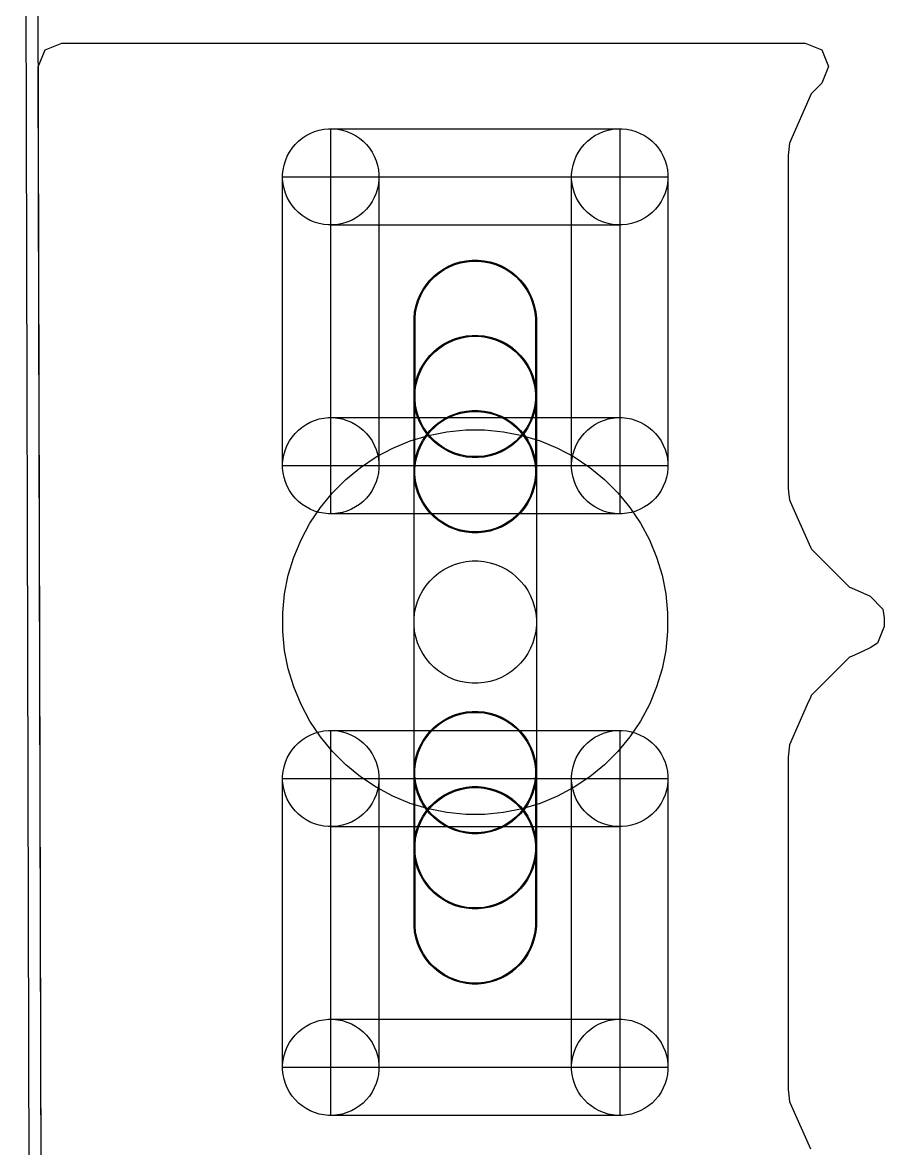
# Model space of a CAD drawing. Extents: x 124579 to 173950, y -108350 to -87650.
# Drawn here: x 131691 to 133481, y -98597 to -96258 of the extents above; entities that cross this region are included whole.
import ezdxf

# ---------------------------------------------------------------- set-up
doc = ezdxf.new("R2010")
doc.units = 0
doc.layers.add('L2D0_Cu1', color=1, linetype='CONTINUOUS')
doc.layers.add('L4D0_Cu2', color=2, linetype='CONTINUOUS')

msp = doc.modelspace()

# ---------------------------------------------------------------- linework, layer by layer
at = {"layer": 'L2D0_Cu1'}
msp.add_lwpolyline([(131733.791, -100193.148), (131723.872, -96349.626), (131738.134, -96314.941), (131772.872, -96300.5), (133315.912, -96300.5), (133350.56, -96314.852), (133364.912, -96349.5), (133350.59, -96384.118), (133328.859, -96405.887), (133283.594, -96508.273), (133280.6, -96533.954), (133280.6, -97223.246), (133280.77, -97224.671), (133280.77, -97224.678), (133281.848, -97233.733), (133283.718, -97249.446), (133285.208, -97252.801), (133285.209, -97252.804), (133327.324, -97347.618), (133329.161, -97351.753), (133332.362, -97354.948), (133332.363, -97354.95), (133351.438, -97373.991), (133408.387, -97430.841), (133412.527, -97432.671), (133412.528, -97432.672), (133451.312, -97449.818), (133477.199, -97476.954), (133480.5, -97494.634), (133480.5, -97512.583), (133466.148, -97547.231), (133451.392, -97557.363), (133435.402, -97564.466), (133412.082, -97574.824), (133412.081, -97574.825), (133407.947, -97576.661), (133404.752, -97579.862), (133404.75, -97579.863), (133376.493, -97608.17), (133328.859, -97655.887), (133327.029, -97660.025), (133327.029, -97660.026), (133320.552, -97674.676), (133283.594, -97758.273), (133280.6, -97783.954), (133280.6, -98473.246), (133280.77, -98474.671), (133280.77, -98474.678), (133282.132, -98486.122), (133283.718, -98499.446), (133285.208, -98502.801), (133285.209, -98502.804), (133327.324, -98597.618)], dxfattribs=at)
for points in [[(132326.193, -96678.48), (132316.427, -96677.518), (132306.802, -96675.603), (132297.411, -96672.754), (132288.344, -96668.999), (132279.69, -96664.373), (132271.53, -96658.921), (132263.944, -96652.695), (132257.005, -96645.756), (132250.779, -96638.17), (132245.327, -96630.01), (132240.701, -96621.356), (132236.946, -96612.289), (132234.097, -96602.898), (132232.182, -96593.273), (132231.22, -96583.507), (132231.22, -96573.693), (132232.182, -96563.927), (132234.097, -96554.302), (132236.946, -96544.911), (132240.701, -96535.844), (132245.327, -96527.19), (132250.779, -96519.03), (132257.005, -96511.444), (132263.944, -96504.505), (132271.53, -96498.279), (132279.69, -96492.827), (132288.344, -96488.201), (132297.411, -96484.446), (132306.802, -96481.597), (132316.427, -96479.682), (132326.193, -96478.72), (132336.007, -96478.72), (132345.773, -96479.682), (132355.398, -96481.597), (132364.789, -96484.446), (132373.856, -96488.201), (132382.51, -96492.827), (132390.67, -96498.279), (132398.256, -96504.505), (132405.195, -96511.444), (132411.421, -96519.03), (132416.873, -96527.19), (132421.499, -96535.844), (132425.254, -96544.911), (132428.103, -96554.302), (132430.018, -96563.927), (132430.98, -96573.693), (132430.98, -96583.507), (132430.018, -96593.273), (132428.103, -96602.898), (132425.254, -96612.289), (132421.499, -96621.356), (132416.873, -96630.01), (132411.421, -96638.17), (132405.195, -96645.756), (132398.256, -96652.695), (132390.67, -96658.921), (132382.51, -96664.373), (132373.856, -96668.999), (132364.789, -96672.754), (132355.398, -96675.603), (132345.773, -96677.518), (132336.007, -96678.48)], [(132331.1, -96678.6), (132331.1, -96478.6), (132931.1, -96478.6), (132931.1, -96678.6)], [(132926.193, -96678.48), (132916.427, -96677.518), (132906.802, -96675.603), (132897.411, -96672.754), (132888.344, -96668.999), (132879.69, -96664.373), (132871.53, -96658.921), (132863.944, -96652.695), (132857.005, -96645.756), (132850.779, -96638.17), (132845.327, -96630.01), (132840.701, -96621.356), (132836.946, -96612.289), (132834.097, -96602.898), (132832.182, -96593.273), (132831.22, -96583.507), (132831.22, -96573.693), (132832.182, -96563.927), (132834.097, -96554.302), (132836.946, -96544.911), (132840.701, -96535.844), (132845.327, -96527.19), (132850.779, -96519.03), (132857.005, -96511.444), (132863.944, -96504.505), (132871.53, -96498.279), (132879.69, -96492.827), (132888.344, -96488.201), (132897.411, -96484.446), (132906.802, -96481.597), (132916.427, -96479.682), (132926.193, -96478.72), (132936.007, -96478.72), (132945.773, -96479.682), (132955.398, -96481.597), (132964.789, -96484.446), (132973.856, -96488.201), (132982.51, -96492.827), (132990.67, -96498.279), (132998.256, -96504.505), (133005.195, -96511.444), (133011.421, -96519.03), (133016.873, -96527.19), (133021.499, -96535.844), (133025.254, -96544.911), (133028.103, -96554.302), (133030.018, -96563.927), (133030.98, -96573.693), (133030.98, -96583.507), (133030.018, -96593.273), (133028.103, -96602.898), (133025.254, -96612.289), (133021.499, -96621.356), (133016.873, -96630.01), (133011.421, -96638.17), (133005.195, -96645.756), (132998.256, -96652.695), (132990.67, -96658.921), (132982.51, -96664.373), (132973.856, -96668.999), (132964.789, -96672.754), (132955.398, -96675.603), (132945.773, -96677.518), (132936.007, -96678.48)], [(132231.1, -97178.6), (132231.1, -96578.6), (132431.1, -96578.6), (132431.1, -97178.6)], [(132331.1, -97178.6), (132331.1, -96578.6), (132931.1, -96578.6), (132931.1, -97178.6)], [(132831.1, -97178.6), (132831.1, -96578.6), (133031.1, -96578.6), (133031.1, -97178.6)], [(132624.761, -97161.8), (132612.343, -97160.577), (132600.104, -97158.143), (132588.163, -97154.52), (132576.635, -97149.745), (132565.63, -97143.863), (132555.255, -97136.93), (132545.609, -97129.014), (132536.786, -97120.191), (132528.87, -97110.545), (132521.937, -97100.17), (132516.055, -97089.165), (132511.28, -97077.637), (132507.657, -97065.696), (132505.223, -97053.457), (132504, -97041.039), (132504, -96872.361), (132505.223, -96859.943), (132507.657, -96847.704), (132511.28, -96835.763), (132516.055, -96824.235), (132521.937, -96813.23), (132528.87, -96802.855), (132536.786, -96793.209), (132545.609, -96784.386), (132555.255, -96776.47), (132565.63, -96769.537), (132576.635, -96763.655), (132588.163, -96758.88), (132600.104, -96755.257), (132612.343, -96752.823), (132624.761, -96751.6), (132637.239, -96751.6), (132649.657, -96752.823), (132661.896, -96755.257), (132673.837, -96758.88), (132685.365, -96763.655), (132696.37, -96769.537), (132706.745, -96776.47), (132716.391, -96784.386), (132725.214, -96793.209), (132733.13, -96802.855), (132740.063, -96813.23), (132745.945, -96824.235), (132750.72, -96835.763), (132754.343, -96847.704), (132756.777, -96859.943), (132758, -96872.361), (132758, -97041.039), (132756.777, -97053.457), (132754.343, -97065.696), (132750.72, -97077.637), (132745.945, -97089.165), (132740.063, -97100.17), (132733.13, -97110.545), (132725.214, -97120.191), (132716.391, -97129.014), (132706.745, -97136.93), (132696.37, -97143.863), (132685.365, -97149.745), (132673.837, -97154.52), (132661.896, -97158.143), (132649.657, -97160.577), (132637.239, -97161.8)], [(132624.859, -97159.8), (132612.637, -97158.596), (132600.591, -97156.2), (132588.838, -97152.635), (132577.491, -97147.935), (132566.66, -97142.145), (132556.448, -97135.322), (132546.954, -97127.531), (132538.269, -97118.846), (132530.478, -97109.352), (132523.655, -97099.14), (132517.865, -97088.309), (132513.165, -97076.962), (132509.6, -97065.209), (132507.204, -97053.163), (132506, -97040.941), (132506, -96872.459), (132507.204, -96860.237), (132509.6, -96848.191), (132513.165, -96836.438), (132517.865, -96825.091), (132523.655, -96814.26), (132530.478, -96804.048), (132538.269, -96794.554), (132546.954, -96785.869), (132556.448, -96778.078), (132566.66, -96771.255), (132577.491, -96765.465), (132588.838, -96760.765), (132600.591, -96757.2), (132612.637, -96754.804), (132624.859, -96753.6), (132637.141, -96753.6), (132649.363, -96754.804), (132661.409, -96757.2), (132673.162, -96760.765), (132684.509, -96765.465), (132695.34, -96771.255), (132705.552, -96778.078), (132715.046, -96785.869), (132723.731, -96794.554), (132731.522, -96804.048), (132738.345, -96814.26), (132744.135, -96825.091), (132748.835, -96836.438), (132752.4, -96848.191), (132754.796, -96860.237), (132756, -96872.459), (132756, -97040.941), (132754.796, -97053.163), (132752.4, -97065.209), (132748.835, -97076.962), (132744.135, -97088.309), (132738.345, -97099.14), (132731.522, -97109.352), (132723.731, -97118.846), (132715.046, -97127.531), (132705.552, -97135.322), (132695.34, -97142.145), (132684.509, -97147.935), (132673.162, -97152.635), (132661.409, -97156.2), (132649.363, -97158.596), (132637.141, -97159.8)], [(132624.959, -97159.7), (132612.737, -97158.496), (132600.691, -97156.1), (132588.938, -97152.535), (132577.591, -97147.835), (132566.76, -97142.045), (132556.548, -97135.222), (132547.054, -97127.431), (132538.369, -97118.746), (132530.578, -97109.252), (132523.755, -97099.04), (132517.965, -97088.209), (132513.265, -97076.862), (132509.7, -97065.109), (132507.304, -97053.063), (132506.1, -97040.841), (132506.1, -96872.459), (132507.304, -96860.237), (132509.7, -96848.191), (132513.265, -96836.438), (132517.965, -96825.091), (132523.755, -96814.26), (132530.578, -96804.048), (132538.369, -96794.554), (132547.054, -96785.869), (132556.548, -96778.078), (132566.76, -96771.255), (132577.591, -96765.465), (132588.938, -96760.765), (132600.691, -96757.2), (132612.737, -96754.804), (132624.959, -96753.6), (132637.241, -96753.6), (132649.463, -96754.804), (132661.509, -96757.2), (132673.262, -96760.765), (132684.609, -96765.465), (132695.44, -96771.255), (132705.652, -96778.078), (132715.146, -96785.869), (132723.831, -96794.554), (132731.622, -96804.048), (132738.445, -96814.26), (132744.235, -96825.091), (132748.935, -96836.438), (132752.5, -96848.191), (132754.896, -96860.237), (132756.1, -96872.459), (132756.1, -97040.841), (132754.896, -97053.063), (132752.5, -97065.109), (132748.935, -97076.862), (132744.235, -97088.209), (132738.445, -97099.04), (132731.622, -97109.252), (132723.831, -97118.746), (132715.146, -97127.431), (132705.652, -97135.222), (132695.44, -97142.045), (132684.609, -97147.835), (132673.262, -97152.535), (132661.509, -97156.1), (132649.463, -97158.496), (132637.241, -97159.7)], [(132624.761, -97318), (132612.343, -97316.777), (132600.104, -97314.343), (132588.163, -97310.72), (132576.635, -97305.945), (132565.63, -97300.063), (132555.255, -97293.13), (132545.609, -97285.214), (132536.786, -97276.391), (132528.87, -97266.745), (132521.937, -97256.37), (132516.055, -97245.365), (132511.28, -97233.837), (132507.657, -97221.896), (132505.223, -97209.657), (132504, -97197.239), (132504, -97028.561), (132505.223, -97016.143), (132507.657, -97003.904), (132511.28, -96991.963), (132516.055, -96980.435), (132521.937, -96969.43), (132528.87, -96959.055), (132536.786, -96949.409), (132545.609, -96940.586), (132555.255, -96932.67), (132565.63, -96925.737), (132576.635, -96919.855), (132588.163, -96915.08), (132600.104, -96911.457), (132612.343, -96909.023), (132624.761, -96907.8), (132637.239, -96907.8), (132649.657, -96909.023), (132661.896, -96911.457), (132673.837, -96915.08), (132685.365, -96919.855), (132696.37, -96925.737), (132706.745, -96932.67), (132716.391, -96940.586), (132725.214, -96949.409), (132733.13, -96959.055), (132740.063, -96969.43), (132745.945, -96980.435), (132750.72, -96991.963), (132754.343, -97003.904), (132756.777, -97016.143), (132758, -97028.561), (132758, -97197.239), (132756.777, -97209.657), (132754.343, -97221.896), (132750.72, -97233.837), (132745.945, -97245.365), (132740.063, -97256.37), (132733.13, -97266.745), (132725.214, -97276.391), (132716.391, -97285.214), (132706.745, -97293.13), (132696.37, -97300.063), (132685.365, -97305.945), (132673.837, -97310.72), (132661.896, -97314.343), (132649.657, -97316.777), (132637.239, -97318)], [(132624.859, -97159.8), (132612.637, -97158.596), (132600.591, -97156.2), (132588.838, -97152.635), (132577.491, -97147.935), (132566.66, -97142.145), (132556.448, -97135.322), (132546.954, -97127.531), (132538.269, -97118.846), (132530.478, -97109.352), (132523.655, -97099.14), (132517.865, -97088.309), (132513.165, -97076.962), (132509.6, -97065.209), (132507.204, -97053.163), (132506, -97040.941), (132506, -97028.659), (132507.204, -97016.437), (132509.6, -97004.391), (132513.165, -96992.638), (132517.865, -96981.291), (132523.655, -96970.46), (132530.478, -96960.248), (132538.269, -96950.754), (132547.054, -96941.969), (132556.548, -96934.178), (132566.76, -96927.355), (132577.591, -96921.565), (132588.938, -96916.865), (132600.691, -96913.3), (132612.737, -96910.904), (132624.959, -96909.7), (132637.241, -96909.7), (132649.463, -96910.904), (132661.509, -96913.3), (132673.262, -96916.865), (132684.609, -96921.565), (132695.44, -96927.355), (132705.652, -96934.178), (132715.146, -96941.969), (132723.831, -96950.654), (132731.622, -96960.148), (132738.445, -96970.36), (132744.235, -96981.191), (132748.935, -96992.538), (132752.5, -97004.291), (132754.896, -97016.337), (132756.1, -97028.559), (132756.1, -97040.841), (132754.896, -97053.063), (132752.5, -97065.109), (132748.935, -97076.862), (132744.235, -97088.209), (132738.445, -97099.04), (132731.622, -97109.252), (132723.831, -97118.746), (132715.046, -97127.531), (132705.552, -97135.322), (132695.34, -97142.145), (132684.509, -97147.935), (132673.162, -97152.635), (132661.409, -97156.2), (132649.363, -97158.596), (132637.141, -97159.8)], [(132624.859, -97316), (132612.637, -97314.796), (132600.591, -97312.4), (132588.838, -97308.835), (132577.491, -97304.135), (132566.66, -97298.345), (132556.448, -97291.522), (132546.954, -97283.731), (132538.269, -97275.046), (132530.478, -97265.552), (132523.655, -97255.34), (132517.865, -97244.509), (132513.165, -97233.162), (132509.6, -97221.409), (132507.204, -97209.363), (132506, -97197.141), (132506, -97028.659), (132507.204, -97016.437), (132509.6, -97004.391), (132513.165, -96992.638), (132517.865, -96981.291), (132523.655, -96970.46), (132530.478, -96960.248), (132538.269, -96950.754), (132546.954, -96942.069), (132556.448, -96934.278), (132566.66, -96927.455), (132577.491, -96921.665), (132588.838, -96916.965), (132600.591, -96913.4), (132612.637, -96911.004), (132624.859, -96909.8), (132637.141, -96909.8), (132649.363, -96911.004), (132661.409, -96913.4), (132673.162, -96916.965), (132684.509, -96921.665), (132695.34, -96927.455), (132705.552, -96934.278), (132715.046, -96942.069), (132723.731, -96950.754), (132731.522, -96960.248), (132738.345, -96970.46), (132744.135, -96981.291), (132748.835, -96992.638), (132752.4, -97004.391), (132754.796, -97016.437), (132756, -97028.659), (132756, -97197.141), (132754.796, -97209.363), (132752.4, -97221.409), (132748.835, -97233.162), (132744.135, -97244.509), (132738.345, -97255.34), (132731.522, -97265.552), (132723.731, -97275.046), (132715.046, -97283.731), (132705.552, -97291.522), (132695.34, -97298.345), (132684.509, -97304.135), (132673.162, -97308.835), (132661.409, -97312.4), (132649.363, -97314.796), (132637.141, -97316)], [(132326.193, -97278.48), (132316.427, -97277.518), (132306.802, -97275.603), (132297.411, -97272.754), (132288.344, -97268.999), (132279.69, -97264.373), (132271.53, -97258.921), (132263.944, -97252.695), (132257.005, -97245.756), (132250.779, -97238.17), (132245.327, -97230.01), (132240.701, -97221.356), (132236.946, -97212.289), (132234.097, -97202.898), (132232.182, -97193.273), (132231.22, -97183.507), (132231.22, -97173.693), (132232.182, -97163.927), (132234.097, -97154.302), (132236.946, -97144.911), (132240.701, -97135.844), (132245.327, -97127.19), (132250.779, -97119.03), (132257.005, -97111.444), (132263.944, -97104.505), (132271.53, -97098.279), (132279.69, -97092.827), (132288.344, -97088.201), (132297.411, -97084.446), (132306.802, -97081.597), (132316.427, -97079.682), (132326.193, -97078.72), (132336.007, -97078.72), (132345.773, -97079.682), (132355.398, -97081.597), (132364.789, -97084.446), (132373.856, -97088.201), (132382.51, -97092.827), (132390.67, -97098.279), (132398.256, -97104.505), (132405.195, -97111.444), (132411.421, -97119.03), (132416.873, -97127.19), (132421.499, -97135.844), (132425.254, -97144.911), (132428.103, -97154.302), (132430.018, -97163.927), (132430.98, -97173.693), (132430.98, -97183.507), (132430.018, -97193.273), (132428.103, -97202.898), (132425.254, -97212.289), (132421.499, -97221.356), (132416.873, -97230.01), (132411.421, -97238.17), (132405.195, -97245.756), (132398.256, -97252.695), (132390.67, -97258.921), (132382.51, -97264.373), (132373.856, -97268.999), (132364.789, -97272.754), (132355.398, -97275.603), (132345.773, -97277.518), (132336.007, -97278.48)], [(132331.1, -97278.6), (132331.1, -97078.6), (132931.1, -97078.6), (132931.1, -97278.6)], [(132624.761, -97318.1), (132612.343, -97316.877), (132600.104, -97314.443), (132588.163, -97310.82), (132576.635, -97306.045), (132565.63, -97300.163), (132555.255, -97293.23), (132545.609, -97285.314), (132536.786, -97276.491), (132528.87, -97266.845), (132521.937, -97256.47), (132516.055, -97245.465), (132511.28, -97233.937), (132507.657, -97221.996), (132505.223, -97209.757), (132504, -97197.339), (132504, -97184.761), (132505.223, -97172.343), (132507.657, -97160.104), (132511.28, -97148.163), (132516.055, -97136.635), (132521.937, -97125.63), (132528.87, -97115.255), (132536.786, -97105.609), (132545.609, -97096.786), (132555.255, -97088.87), (132565.63, -97081.937), (132576.635, -97076.055), (132588.163, -97071.28), (132600.104, -97067.657), (132612.343, -97065.223), (132624.761, -97064), (132637.239, -97064), (132649.657, -97065.223), (132661.896, -97067.657), (132673.837, -97071.28), (132685.365, -97076.055), (132696.37, -97081.937), (132706.745, -97088.87), (132716.391, -97096.786), (132725.214, -97105.609), (132733.13, -97115.255), (132740.063, -97125.63), (132745.945, -97136.635), (132750.72, -97148.163), (132754.343, -97160.104), (132756.777, -97172.343), (132758, -97184.761), (132758, -97197.339), (132756.777, -97209.757), (132754.343, -97221.996), (132750.72, -97233.937), (132745.945, -97245.465), (132740.063, -97256.47), (132733.13, -97266.845), (132725.214, -97276.491), (132716.391, -97285.314), (132706.745, -97293.23), (132696.37, -97300.163), (132685.365, -97306.045), (132673.837, -97310.82), (132661.896, -97314.443), (132649.657, -97316.877), (132637.239, -97318.1)], [(132624.761, -97630.6), (132612.343, -97629.377), (132600.104, -97626.943), (132588.163, -97623.32), (132576.635, -97618.545), (132565.63, -97612.663), (132555.255, -97605.73), (132545.609, -97597.814), (132536.786, -97588.991), (132528.87, -97579.345), (132521.937, -97568.97), (132516.055, -97557.965), (132511.28, -97546.437), (132507.657, -97534.496), (132505.223, -97522.257), (132504, -97509.839), (132504, -97184.861), (132505.223, -97172.443), (132507.657, -97160.204), (132511.28, -97148.263), (132516.055, -97136.735), (132521.937, -97125.73), (132528.87, -97115.355), (132536.786, -97105.709), (132545.609, -97096.886), (132555.255, -97088.97), (132565.63, -97082.037), (132576.635, -97076.155), (132588.163, -97071.38), (132600.104, -97067.757), (132612.343, -97065.323), (132624.761, -97064.1), (132637.239, -97064.1), (132649.657, -97065.323), (132661.896, -97067.757), (132673.837, -97071.38), (132685.365, -97076.155), (132696.37, -97082.037), (132706.745, -97088.97), (132716.391, -97096.886), (132725.214, -97105.709), (132733.13, -97115.355), (132740.063, -97125.73), (132745.945, -97136.735), (132750.72, -97148.263), (132754.343, -97160.204), (132756.777, -97172.443), (132758, -97184.861), (132758, -97509.839), (132756.777, -97522.257), (132754.343, -97534.496), (132750.72, -97546.437), (132745.945, -97557.965), (132740.063, -97568.97), (132733.13, -97579.345), (132725.214, -97588.991), (132716.391, -97597.814), (132706.745, -97605.73), (132696.37, -97612.663), (132685.365, -97618.545), (132673.837, -97623.32), (132661.896, -97626.943), (132649.657, -97629.377), (132637.239, -97630.6)], [(132624.859, -97316.1), (132612.637, -97314.896), (132600.591, -97312.5), (132588.838, -97308.935), (132577.491, -97304.235), (132566.66, -97298.445), (132556.448, -97291.622), (132546.954, -97283.831), (132538.269, -97275.146), (132530.478, -97265.652), (132523.655, -97255.44), (132517.865, -97244.609), (132513.165, -97233.262), (132509.6, -97221.509), (132507.204, -97209.463), (132506, -97197.241), (132506, -97184.859), (132507.204, -97172.637), (132509.6, -97160.591), (132513.165, -97148.838), (132517.865, -97137.491), (132523.655, -97126.66), (132530.478, -97116.448), (132538.269, -97106.954), (132546.954, -97098.269), (132556.448, -97090.478), (132566.66, -97083.655), (132577.491, -97077.865), (132588.838, -97073.165), (132600.591, -97069.6), (132612.637, -97067.204), (132624.859, -97066), (132637.141, -97066), (132649.363, -97067.204), (132661.409, -97069.6), (132673.162, -97073.165), (132684.509, -97077.865), (132695.34, -97083.655), (132705.552, -97090.478), (132715.046, -97098.269), (132723.731, -97106.954), (132731.522, -97116.448), (132738.345, -97126.66), (132744.135, -97137.491), (132748.835, -97148.838), (132752.4, -97160.591), (132754.796, -97172.637), (132756, -97184.859), (132756, -97197.241), (132754.796, -97209.463), (132752.4, -97221.509), (132748.835, -97233.262), (132744.135, -97244.609), (132738.345, -97255.44), (132731.522, -97265.652), (132723.731, -97275.146), (132715.046, -97283.831), (132705.552, -97291.622), (132695.34, -97298.445), (132684.509, -97304.235), (132673.162, -97308.935), (132661.409, -97312.5), (132649.363, -97314.896), (132637.141, -97316.1)], [(132926.193, -97278.48), (132916.427, -97277.518), (132906.802, -97275.603), (132897.411, -97272.754), (132888.344, -97268.999), (132879.69, -97264.373), (132871.53, -97258.921), (132863.944, -97252.695), (132857.005, -97245.756), (132850.779, -97238.17), (132845.327, -97230.01), (132840.701, -97221.356), (132836.946, -97212.289), (132834.097, -97202.898), (132832.182, -97193.273), (132831.22, -97183.507), (132831.22, -97173.693), (132832.182, -97163.927), (132834.097, -97154.302), (132836.946, -97144.911), (132840.701, -97135.844), (132845.327, -97127.19), (132850.779, -97119.03), (132857.005, -97111.444), (132863.944, -97104.505), (132871.53, -97098.279), (132879.69, -97092.827), (132888.344, -97088.201), (132897.411, -97084.446), (132906.802, -97081.597), (132916.427, -97079.682), (132926.193, -97078.72), (132936.007, -97078.72), (132945.773, -97079.682), (132955.398, -97081.597), (132964.789, -97084.446), (132973.856, -97088.201), (132982.51, -97092.827), (132990.67, -97098.279), (132998.256, -97104.505), (133005.195, -97111.444), (133011.421, -97119.03), (133016.873, -97127.19), (133021.499, -97135.844), (133025.254, -97144.911), (133028.103, -97154.302), (133030.018, -97163.927), (133030.98, -97173.693), (133030.98, -97183.507), (133030.018, -97193.273), (133028.103, -97202.898), (133025.254, -97212.289), (133021.499, -97221.356), (133016.873, -97230.01), (133011.421, -97238.17), (133005.195, -97245.756), (132998.256, -97252.695), (132990.67, -97258.921), (132982.51, -97264.373), (132973.856, -97268.999), (132964.789, -97272.754), (132955.398, -97275.603), (132945.773, -97277.518), (132936.007, -97278.48)], [(132611.373, -97903.118), (132572.308, -97899.271), (132533.808, -97891.613), (132496.244, -97880.218), (132459.978, -97865.196), (132425.359, -97846.691), (132392.72, -97824.883), (132362.376, -97799.98), (132334.62, -97772.224), (132309.717, -97741.88), (132287.909, -97709.241), (132269.404, -97674.622), (132254.382, -97638.356), (132242.987, -97600.792), (132235.329, -97562.292), (132231.482, -97523.227), (132231.482, -97483.973), (132235.329, -97444.908), (132242.987, -97406.408), (132254.382, -97368.844), (132269.404, -97332.578), (132287.909, -97297.959), (132309.717, -97265.32), (132334.62, -97234.976), (132362.376, -97207.22), (132392.72, -97182.317), (132425.359, -97160.509), (132459.978, -97142.004), (132496.244, -97126.982), (132533.808, -97115.587), (132572.308, -97107.929), (132611.373, -97104.082), (132650.627, -97104.082), (132689.692, -97107.929), (132728.192, -97115.587), (132765.756, -97126.982), (132802.022, -97142.004), (132836.641, -97160.509), (132869.28, -97182.317), (132899.624, -97207.22), (132927.38, -97234.976), (132952.283, -97265.32), (132974.091, -97297.959), (132992.596, -97332.578), (133007.618, -97368.844), (133019.013, -97406.408), (133026.671, -97444.908), (133030.518, -97483.973), (133030.518, -97523.227), (133026.671, -97562.292), (133019.013, -97600.792), (133007.618, -97638.356), (132992.596, -97674.622), (132974.091, -97709.241), (132952.283, -97741.88), (132927.38, -97772.224), (132899.624, -97799.98), (132869.28, -97824.883), (132836.641, -97846.691), (132802.022, -97865.196), (132765.756, -97880.218), (132728.192, -97891.613), (132689.692, -97899.271), (132650.627, -97903.118)], [(132624.761, -97943.1), (132612.343, -97941.877), (132600.104, -97939.443), (132588.163, -97935.82), (132576.635, -97931.045), (132565.63, -97925.163), (132555.255, -97918.23), (132545.609, -97910.314), (132536.786, -97901.491), (132528.87, -97891.845), (132521.937, -97881.47), (132516.055, -97870.465), (132511.28, -97858.937), (132507.657, -97846.996), (132505.223, -97834.757), (132504, -97822.339), (132504, -97497.361), (132505.223, -97484.943), (132507.657, -97472.704), (132511.28, -97460.763), (132516.055, -97449.235), (132521.937, -97438.23), (132528.87, -97427.855), (132536.786, -97418.209), (132545.609, -97409.386), (132555.255, -97401.47), (132565.63, -97394.537), (132576.635, -97388.655), (132588.163, -97383.88), (132600.104, -97380.257), (132612.343, -97377.823), (132624.761, -97376.6), (132637.239, -97376.6), (132649.657, -97377.823), (132661.896, -97380.257), (132673.837, -97383.88), (132685.365, -97388.655), (132696.37, -97394.537), (132706.745, -97401.47), (132716.391, -97409.386), (132725.214, -97418.209), (132733.13, -97427.855), (132740.063, -97438.23), (132745.945, -97449.235), (132750.72, -97460.763), (132754.343, -97472.704), (132756.777, -97484.943), (132758, -97497.361), (132758, -97822.339), (132756.777, -97834.757), (132754.343, -97846.996), (132750.72, -97858.937), (132745.945, -97870.465), (132740.063, -97881.47), (132733.13, -97891.845), (132725.214, -97901.491), (132716.391, -97910.314), (132706.745, -97918.23), (132696.37, -97925.163), (132685.365, -97931.045), (132673.837, -97935.82), (132661.896, -97939.443), (132649.657, -97941.877), (132637.239, -97943.1)], [(132624.761, -97943.2), (132612.343, -97941.977), (132600.104, -97939.543), (132588.163, -97935.92), (132576.635, -97931.145), (132565.63, -97925.263), (132555.255, -97918.33), (132545.609, -97910.414), (132536.786, -97901.591), (132528.87, -97891.945), (132521.937, -97881.57), (132516.055, -97870.565), (132511.28, -97859.037), (132507.657, -97847.096), (132505.223, -97834.857), (132504, -97822.439), (132504, -97809.861), (132505.223, -97797.443), (132507.657, -97785.204), (132511.28, -97773.263), (132516.055, -97761.735), (132521.937, -97750.73), (132528.87, -97740.355), (132536.786, -97730.709), (132545.609, -97721.886), (132555.255, -97713.97), (132565.63, -97707.037), (132576.635, -97701.155), (132588.163, -97696.38), (132600.104, -97692.757), (132612.343, -97690.323), (132624.761, -97689.1), (132637.239, -97689.1), (132649.657, -97690.323), (132661.896, -97692.757), (132673.837, -97696.38), (132685.365, -97701.155), (132696.37, -97707.037), (132706.745, -97713.97), (132716.391, -97721.886), (132725.214, -97730.709), (132733.13, -97740.355), (132740.063, -97750.73), (132745.945, -97761.735), (132750.72, -97773.263), (132754.343, -97785.204), (132756.777, -97797.443), (132758, -97809.861), (132758, -97822.439), (132756.777, -97834.857), (132754.343, -97847.096), (132750.72, -97859.037), (132745.945, -97870.565), (132740.063, -97881.57), (132733.13, -97891.945), (132725.214, -97901.591), (132716.391, -97910.414), (132706.745, -97918.33), (132696.37, -97925.263), (132685.365, -97931.145), (132673.837, -97935.92), (132661.896, -97939.543), (132649.657, -97941.977), (132637.239, -97943.2)], [(132624.761, -98099.4), (132612.343, -98098.177), (132600.104, -98095.743), (132588.163, -98092.12), (132576.635, -98087.345), (132565.63, -98081.463), (132555.255, -98074.53), (132545.609, -98066.614), (132536.786, -98057.791), (132528.87, -98048.145), (132521.937, -98037.77), (132516.055, -98026.765), (132511.28, -98015.237), (132507.657, -98003.296), (132505.223, -97991.057), (132504, -97978.639), (132504, -97809.961), (132505.223, -97797.543), (132507.657, -97785.304), (132511.28, -97773.363), (132516.055, -97761.835), (132521.937, -97750.83), (132528.87, -97740.455), (132536.786, -97730.809), (132545.609, -97721.986), (132555.255, -97714.07), (132565.63, -97707.137), (132576.635, -97701.255), (132588.163, -97696.48), (132600.104, -97692.857), (132612.343, -97690.423), (132624.761, -97689.2), (132637.239, -97689.2), (132649.657, -97690.423), (132661.896, -97692.857), (132673.837, -97696.48), (132685.365, -97701.255), (132696.37, -97707.137), (132706.745, -97714.07), (132716.391, -97721.986), (132725.214, -97730.809), (132733.13, -97740.455), (132740.063, -97750.83), (132745.945, -97761.835), (132750.72, -97773.363), (132754.343, -97785.304), (132756.777, -97797.543), (132758, -97809.961), (132758, -97978.639), (132756.777, -97991.057), (132754.343, -98003.296), (132750.72, -98015.237), (132745.945, -98026.765), (132740.063, -98037.77), (132733.13, -98048.145), (132725.214, -98057.791), (132716.391, -98066.614), (132706.745, -98074.53), (132696.37, -98081.463), (132685.365, -98087.345), (132673.837, -98092.12), (132661.896, -98095.743), (132649.657, -98098.177), (132637.239, -98099.4)], [(132624.859, -97941.2), (132612.637, -97939.996), (132600.591, -97937.6), (132588.838, -97934.035), (132577.491, -97929.335), (132566.66, -97923.545), (132556.448, -97916.722), (132546.954, -97908.931), (132538.269, -97900.246), (132530.478, -97890.752), (132523.655, -97880.54), (132517.865, -97869.709), (132513.165, -97858.362), (132509.6, -97846.609), (132507.204, -97834.563), (132506, -97822.341), (132506, -97809.959), (132507.204, -97797.737), (132509.6, -97785.691), (132513.165, -97773.938), (132517.865, -97762.591), (132523.655, -97751.76), (132530.478, -97741.548), (132538.269, -97732.054), (132546.954, -97723.369), (132556.448, -97715.578), (132566.66, -97708.755), (132577.491, -97702.965), (132588.838, -97698.265), (132600.591, -97694.7), (132612.637, -97692.304), (132624.859, -97691.1), (132637.141, -97691.1), (132649.363, -97692.304), (132661.409, -97694.7), (132673.162, -97698.265), (132684.509, -97702.965), (132695.34, -97708.755), (132705.552, -97715.578), (132715.046, -97723.369), (132723.731, -97732.054), (132731.522, -97741.548), (132738.345, -97751.76), (132744.135, -97762.591), (132748.835, -97773.938), (132752.4, -97785.691), (132754.796, -97797.737), (132756, -97809.959), (132756, -97822.341), (132754.796, -97834.563), (132752.4, -97846.609), (132748.835, -97858.362), (132744.135, -97869.709), (132738.345, -97880.54), (132731.522, -97890.752), (132723.731, -97900.246), (132715.046, -97908.931), (132705.552, -97916.722), (132695.34, -97923.545), (132684.509, -97929.335), (132673.162, -97934.035), (132661.409, -97937.6), (132649.363, -97939.996), (132637.141, -97941.2)], [(132624.859, -98097.4), (132612.637, -98096.196), (132600.591, -98093.8), (132588.838, -98090.235), (132577.491, -98085.535), (132566.66, -98079.745), (132556.448, -98072.922), (132546.954, -98065.131), (132538.269, -98056.446), (132530.478, -98046.952), (132523.655, -98036.74), (132517.865, -98025.909), (132513.165, -98014.562), (132509.6, -98002.809), (132507.204, -97990.763), (132506, -97978.541), (132506, -97810.059), (132507.204, -97797.837), (132509.6, -97785.791), (132513.165, -97774.038), (132517.865, -97762.691), (132523.655, -97751.86), (132530.478, -97741.648), (132538.269, -97732.154), (132546.954, -97723.469), (132556.448, -97715.678), (132566.66, -97708.855), (132577.491, -97703.065), (132588.838, -97698.365), (132600.591, -97694.8), (132612.637, -97692.404), (132624.859, -97691.2), (132637.141, -97691.2), (132649.363, -97692.404), (132661.409, -97694.8), (132673.162, -97698.365), (132684.509, -97703.065), (132695.34, -97708.855), (132705.552, -97715.678), (132715.046, -97723.469), (132723.731, -97732.154), (132731.522, -97741.648), (132738.345, -97751.86), (132744.135, -97762.691), (132748.835, -97774.038), (132752.4, -97785.791), (132754.796, -97797.837), (132756, -97810.059), (132756, -97978.541), (132754.796, -97990.763), (132752.4, -98002.809), (132748.835, -98014.562), (132744.135, -98025.909), (132738.345, -98036.74), (132731.522, -98046.952), (132723.731, -98056.446), (132715.046, -98065.131), (132705.552, -98072.922), (132695.34, -98079.745), (132684.509, -98085.535), (132673.162, -98090.235), (132661.409, -98093.8), (132649.363, -98096.196), (132637.141, -98097.4)], [(132326.193, -97928.48), (132316.427, -97927.518), (132306.802, -97925.603), (132297.411, -97922.754), (132288.344, -97918.999), (132279.69, -97914.373), (132271.53, -97908.921), (132263.944, -97902.695), (132257.005, -97895.756), (132250.779, -97888.17), (132245.327, -97880.01), (132240.701, -97871.356), (132236.946, -97862.289), (132234.097, -97852.898), (132232.182, -97843.273), (132231.22, -97833.507), (132231.22, -97823.693), (132232.182, -97813.927), (132234.097, -97804.302), (132236.946, -97794.911), (132240.701, -97785.844), (132245.327, -97777.19), (132250.779, -97769.03), (132257.005, -97761.444), (132263.944, -97754.505), (132271.53, -97748.279), (132279.69, -97742.827), (132288.344, -97738.201), (132297.411, -97734.446), (132306.802, -97731.597), (132316.427, -97729.682), (132326.193, -97728.72), (132336.007, -97728.72), (132345.773, -97729.682), (132355.398, -97731.597), (132364.789, -97734.446), (132373.856, -97738.201), (132382.51, -97742.827), (132390.67, -97748.279), (132398.256, -97754.505), (132405.195, -97761.444), (132411.421, -97769.03), (132416.873, -97777.19), (132421.499, -97785.844), (132425.254, -97794.911), (132428.103, -97804.302), (132430.018, -97813.927), (132430.98, -97823.693), (132430.98, -97833.507), (132430.018, -97843.273), (132428.103, -97852.898), (132425.254, -97862.289), (132421.499, -97871.356), (132416.873, -97880.01), (132411.421, -97888.17), (132405.195, -97895.756), (132398.256, -97902.695), (132390.67, -97908.921), (132382.51, -97914.373), (132373.856, -97918.999), (132364.789, -97922.754), (132355.398, -97925.603), (132345.773, -97927.518), (132336.007, -97928.48)], [(132331.1, -97928.6), (132331.1, -97728.6), (132931.1, -97728.6), (132931.1, -97928.6)], [(132926.193, -97928.48), (132916.427, -97927.518), (132906.802, -97925.603), (132897.411, -97922.754), (132888.344, -97918.999), (132879.69, -97914.373), (132871.53, -97908.921), (132863.944, -97902.695), (132857.005, -97895.756), (132850.779, -97888.17), (132845.327, -97880.01), (132840.701, -97871.356), (132836.946, -97862.289), (132834.097, -97852.898), (132832.182, -97843.273), (132831.22, -97833.507), (132831.22, -97823.693), (132832.182, -97813.927), (132834.097, -97804.302), (132836.946, -97794.911), (132840.701, -97785.844), (132845.327, -97777.19), (132850.779, -97769.03), (132857.005, -97761.444), (132863.944, -97754.505), (132871.53, -97748.279), (132879.69, -97742.827), (132888.344, -97738.201), (132897.411, -97734.446), (132906.802, -97731.597), (132916.427, -97729.682), (132926.193, -97728.72), (132936.007, -97728.72), (132945.773, -97729.682), (132955.398, -97731.597), (132964.789, -97734.446), (132973.856, -97738.201), (132982.51, -97742.827), (132990.67, -97748.279), (132998.256, -97754.505), (133005.195, -97761.444), (133011.421, -97769.03), (133016.873, -97777.19), (133021.499, -97785.844), (133025.254, -97794.911), (133028.103, -97804.302), (133030.018, -97813.927), (133030.98, -97823.693), (133030.98, -97833.507), (133030.018, -97843.273), (133028.103, -97852.898), (133025.254, -97862.289), (133021.499, -97871.356), (133016.873, -97880.01), (133011.421, -97888.17), (133005.195, -97895.756), (132998.256, -97902.695), (132990.67, -97908.921), (132982.51, -97914.373), (132973.856, -97918.999), (132964.789, -97922.754), (132955.398, -97925.603), (132945.773, -97927.518), (132936.007, -97928.48)], [(132231.1, -98428.6), (132231.1, -97828.6), (132431.1, -97828.6), (132431.1, -98428.6)], [(132331.1, -98428.6), (132331.1, -97828.6), (132931.1, -97828.6), (132931.1, -98428.6)], [(132831.1, -98428.6), (132831.1, -97828.6), (133031.1, -97828.6), (133031.1, -98428.6)], [(132624.761, -98255.6), (132612.343, -98254.377), (132600.104, -98251.943), (132588.163, -98248.32), (132576.635, -98243.545), (132565.63, -98237.663), (132555.255, -98230.73), (132545.609, -98222.814), (132536.786, -98213.991), (132528.87, -98204.345), (132521.937, -98193.97), (132516.055, -98182.965), (132511.28, -98171.437), (132507.657, -98159.496), (132505.223, -98147.257), (132504, -98134.839), (132504, -97966.161), (132505.223, -97953.743), (132507.657, -97941.504), (132511.28, -97929.563), (132516.055, -97918.035), (132521.937, -97907.03), (132528.87, -97896.655), (132536.786, -97887.009), (132545.609, -97878.186), (132555.255, -97870.27), (132565.63, -97863.337), (132576.635, -97857.455), (132588.163, -97852.68), (132600.104, -97849.057), (132612.343, -97846.623), (132624.761, -97845.4), (132637.239, -97845.4), (132649.657, -97846.623), (132661.896, -97849.057), (132673.837, -97852.68), (132685.365, -97857.455), (132696.37, -97863.337), (132706.745, -97870.27), (132716.391, -97878.186), (132725.214, -97887.009), (132733.13, -97896.655), (132740.063, -97907.03), (132745.945, -97918.035), (132750.72, -97929.563), (132754.343, -97941.504), (132756.777, -97953.743), (132758, -97966.161), (132758, -98134.839), (132756.777, -98147.257), (132754.343, -98159.496), (132750.72, -98171.437), (132745.945, -98182.965), (132740.063, -98193.97), (132733.13, -98204.345), (132725.214, -98213.991), (132716.391, -98222.814), (132706.745, -98230.73), (132696.37, -98237.663), (132685.365, -98243.545), (132673.837, -98248.32), (132661.896, -98251.943), (132649.657, -98254.377), (132637.239, -98255.6)], [(132624.859, -98253.6), (132612.637, -98252.396), (132600.591, -98250), (132588.838, -98246.435), (132577.491, -98241.735), (132566.66, -98235.945), (132556.448, -98229.122), (132546.954, -98221.331), (132538.269, -98212.646), (132530.478, -98203.152), (132523.655, -98192.94), (132517.865, -98182.109), (132513.165, -98170.762), (132509.6, -98159.009), (132507.204, -98146.963), (132506, -98134.741), (132506, -97966.259), (132507.204, -97954.037), (132509.6, -97941.991), (132513.165, -97930.238), (132517.865, -97918.891), (132523.655, -97908.06), (132530.478, -97897.848), (132538.269, -97888.354), (132546.954, -97879.669), (132556.448, -97871.878), (132566.66, -97865.055), (132577.491, -97859.265), (132588.838, -97854.565), (132600.591, -97851), (132612.637, -97848.604), (132624.859, -97847.4), (132637.141, -97847.4), (132649.363, -97848.604), (132661.409, -97851), (132673.162, -97854.565), (132684.509, -97859.265), (132695.34, -97865.055), (132705.552, -97871.878), (132715.046, -97879.669), (132723.731, -97888.354), (132731.522, -97897.848), (132738.345, -97908.06), (132744.135, -97918.891), (132748.835, -97930.238), (132752.4, -97941.991), (132754.796, -97954.037), (132756, -97966.259), (132756, -98134.741), (132754.796, -98146.963), (132752.4, -98159.009), (132748.835, -98170.762), (132744.135, -98182.109), (132738.345, -98192.94), (132731.522, -98203.152), (132723.731, -98212.646), (132715.046, -98221.331), (132705.552, -98229.122), (132695.34, -98235.945), (132684.509, -98241.735), (132673.162, -98246.435), (132661.409, -98250), (132649.363, -98252.396), (132637.141, -98253.6)], [(132624.959, -98097.5), (132612.737, -98096.296), (132600.691, -98093.9), (132588.938, -98090.335), (132577.591, -98085.635), (132566.76, -98079.845), (132556.548, -98073.022), (132547.054, -98065.231), (132538.269, -98056.446), (132530.478, -98046.952), (132523.655, -98036.74), (132517.865, -98025.909), (132513.165, -98014.562), (132509.6, -98002.809), (132507.204, -97990.763), (132506, -97978.541), (132506, -97966.259), (132507.204, -97954.037), (132509.6, -97941.991), (132513.165, -97930.238), (132517.865, -97918.891), (132523.655, -97908.06), (132530.478, -97897.848), (132538.269, -97888.354), (132546.954, -97879.669), (132556.448, -97871.878), (132566.66, -97865.055), (132577.491, -97859.265), (132588.838, -97854.565), (132600.591, -97851), (132612.637, -97848.604), (132624.859, -97847.4), (132637.141, -97847.4), (132649.363, -97848.604), (132661.409, -97851), (132673.162, -97854.565), (132684.509, -97859.265), (132695.34, -97865.055), (132705.552, -97871.878), (132715.046, -97879.669), (132723.831, -97888.454), (132731.622, -97897.948), (132738.445, -97908.16), (132744.235, -97918.991), (132748.935, -97930.338), (132752.5, -97942.091), (132754.896, -97954.137), (132756.1, -97966.359), (132756.1, -97978.641), (132754.896, -97990.863), (132752.5, -98002.909), (132748.935, -98014.662), (132744.235, -98026.009), (132738.445, -98036.84), (132731.622, -98047.052), (132723.831, -98056.546), (132715.146, -98065.231), (132705.652, -98073.022), (132695.44, -98079.845), (132684.609, -98085.635), (132673.262, -98090.335), (132661.509, -98093.9), (132649.463, -98096.296), (132637.241, -98097.5)], [(132624.959, -98253.6), (132612.737, -98252.396), (132600.691, -98250), (132588.938, -98246.435), (132577.591, -98241.735), (132566.76, -98235.945), (132556.548, -98229.122), (132547.054, -98221.331), (132538.369, -98212.646), (132530.578, -98203.152), (132523.755, -98192.94), (132517.965, -98182.109), (132513.265, -98170.762), (132509.7, -98159.009), (132507.304, -98146.963), (132506.1, -98134.741), (132506.1, -97966.359), (132507.304, -97954.137), (132509.7, -97942.091), (132513.265, -97930.338), (132517.965, -97918.991), (132523.755, -97908.16), (132530.578, -97897.948), (132538.369, -97888.454), (132547.054, -97879.769), (132556.548, -97871.978), (132566.76, -97865.155), (132577.591, -97859.365), (132588.938, -97854.665), (132600.691, -97851.1), (132612.737, -97848.704), (132624.959, -97847.5), (132637.241, -97847.5), (132649.463, -97848.704), (132661.509, -97851.1), (132673.262, -97854.665), (132684.609, -97859.365), (132695.44, -97865.155), (132705.652, -97871.978), (132715.146, -97879.769), (132723.831, -97888.454), (132731.622, -97897.948), (132738.445, -97908.16), (132744.235, -97918.991), (132748.935, -97930.338), (132752.5, -97942.091), (132754.896, -97954.137), (132756.1, -97966.359), (132756.1, -98134.741), (132754.896, -98146.963), (132752.5, -98159.009), (132748.935, -98170.762), (132744.235, -98182.109), (132738.445, -98192.94), (132731.622, -98203.152), (132723.831, -98212.646), (132715.146, -98221.331), (132705.652, -98229.122), (132695.44, -98235.945), (132684.609, -98241.735), (132673.262, -98246.435), (132661.509, -98250), (132649.463, -98252.396), (132637.241, -98253.6)], [(132326.193, -98528.48), (132316.427, -98527.518), (132306.802, -98525.603), (132297.411, -98522.754), (132288.344, -98518.999), (132279.69, -98514.373), (132271.53, -98508.921), (132263.944, -98502.695), (132257.005, -98495.756), (132250.779, -98488.17), (132245.327, -98480.01), (132240.701, -98471.356), (132236.946, -98462.289), (132234.097, -98452.898), (132232.182, -98443.273), (132231.22, -98433.507), (132231.22, -98423.693), (132232.182, -98413.927), (132234.097, -98404.302), (132236.946, -98394.911), (132240.701, -98385.844), (132245.327, -98377.19), (132250.779, -98369.03), (132257.005, -98361.444), (132263.944, -98354.505), (132271.53, -98348.279), (132279.69, -98342.827), (132288.344, -98338.201), (132297.411, -98334.446), (132306.802, -98331.597), (132316.427, -98329.682), (132326.193, -98328.72), (132336.007, -98328.72), (132345.773, -98329.682), (132355.398, -98331.597), (132364.789, -98334.446), (132373.856, -98338.201), (132382.51, -98342.827), (132390.67, -98348.279), (132398.256, -98354.505), (132405.195, -98361.444), (132411.421, -98369.03), (132416.873, -98377.19), (132421.499, -98385.844), (132425.254, -98394.911), (132428.103, -98404.302), (132430.018, -98413.927), (132430.98, -98423.693), (132430.98, -98433.507), (132430.018, -98443.273), (132428.103, -98452.898), (132425.254, -98462.289), (132421.499, -98471.356), (132416.873, -98480.01), (132411.421, -98488.17), (132405.195, -98495.756), (132398.256, -98502.695), (132390.67, -98508.921), (132382.51, -98514.373), (132373.856, -98518.999), (132364.789, -98522.754), (132355.398, -98525.603), (132345.773, -98527.518), (132336.007, -98528.48)], [(132331.1, -98528.6), (132331.1, -98328.6), (132931.1, -98328.6), (132931.1, -98528.6)], [(132926.193, -98528.48), (132916.427, -98527.518), (132906.802, -98525.603), (132897.411, -98522.754), (132888.344, -98518.999), (132879.69, -98514.373), (132871.53, -98508.921), (132863.944, -98502.695), (132857.005, -98495.756), (132850.779, -98488.17), (132845.327, -98480.01), (132840.701, -98471.356), (132836.946, -98462.289), (132834.097, -98452.898), (132832.182, -98443.273), (132831.22, -98433.507), (132831.22, -98423.693), (132832.182, -98413.927), (132834.097, -98404.302), (132836.946, -98394.911), (132840.701, -98385.844), (132845.327, -98377.19), (132850.779, -98369.03), (132857.005, -98361.444), (132863.944, -98354.505), (132871.53, -98348.279), (132879.69, -98342.827), (132888.344, -98338.201), (132897.411, -98334.446), (132906.802, -98331.597), (132916.427, -98329.682), (132926.193, -98328.72), (132936.007, -98328.72), (132945.773, -98329.682), (132955.398, -98331.597), (132964.789, -98334.446), (132973.856, -98338.201), (132982.51, -98342.827), (132990.67, -98348.279), (132998.256, -98354.505), (133005.195, -98361.444), (133011.421, -98369.03), (133016.873, -98377.19), (133021.499, -98385.844), (133025.254, -98394.911), (133028.103, -98404.302), (133030.018, -98413.927), (133030.98, -98423.693), (133030.98, -98433.507), (133030.018, -98443.273), (133028.103, -98452.898), (133025.254, -98462.289), (133021.499, -98471.356), (133016.873, -98480.01), (133011.421, -98488.17), (133005.195, -98495.756), (132998.256, -98502.695), (132990.67, -98508.921), (132982.51, -98514.373), (132973.856, -98518.999), (132964.789, -98522.754), (132955.398, -98525.603), (132945.773, -98527.518), (132936.007, -98528.48)]]:
    msp.add_lwpolyline(points, close=True, dxfattribs=at)
at = {"layer": 'L4D0_Cu2'}
for points in [[(134544.532, -106000), (131711.997, -106000), (131711.997, -101400), (131691.092, -93300), (156016.71, -93300)], [(134484.051, -105497.428), (134420.309, -105727.272), (134394.963, -105964.44), (131736.906, -105964.44), (131736.906, -101400), (131716.001, -93300), (155994.318, -93300)]]:
    msp.add_lwpolyline(points, dxfattribs=at)
msp.add_lwpolyline([(132611.373, -97903.118), (132572.308, -97899.271), (132533.808, -97891.613), (132496.244, -97880.218), (132459.978, -97865.196), (132425.359, -97846.691), (132392.72, -97824.883), (132362.376, -97799.98), (132334.62, -97772.224), (132309.717, -97741.88), (132287.909, -97709.241), (132269.404, -97674.622), (132254.382, -97638.356), (132242.987, -97600.792), (132235.329, -97562.292), (132231.482, -97523.227), (132231.482, -97483.973), (132235.329, -97444.908), (132242.987, -97406.408), (132254.382, -97368.844), (132269.404, -97332.578), (132287.909, -97297.959), (132309.717, -97265.32), (132334.62, -97234.976), (132362.376, -97207.22), (132392.72, -97182.317), (132425.359, -97160.509), (132459.978, -97142.004), (132496.244, -97126.982), (132533.808, -97115.587), (132572.308, -97107.929), (132611.373, -97104.082), (132650.627, -97104.082), (132689.692, -97107.929), (132728.192, -97115.587), (132765.756, -97126.982), (132802.022, -97142.004), (132836.641, -97160.509), (132869.28, -97182.317), (132899.624, -97207.22), (132927.38, -97234.976), (132952.283, -97265.32), (132974.091, -97297.959), (132992.596, -97332.578), (133007.618, -97368.844), (133019.013, -97406.408), (133026.671, -97444.908), (133030.518, -97483.973), (133030.518, -97523.227), (133026.671, -97562.292), (133019.013, -97600.792), (133007.618, -97638.356), (132992.596, -97674.622), (132974.091, -97709.241), (132952.283, -97741.88), (132927.38, -97772.224), (132899.624, -97799.98), (132869.28, -97824.883), (132836.641, -97846.691), (132802.022, -97865.196), (132765.756, -97880.218), (132728.192, -97891.613), (132689.692, -97899.271), (132650.627, -97903.118)], close=True, dxfattribs=at)

doc.saveas('drawing.dxf')
